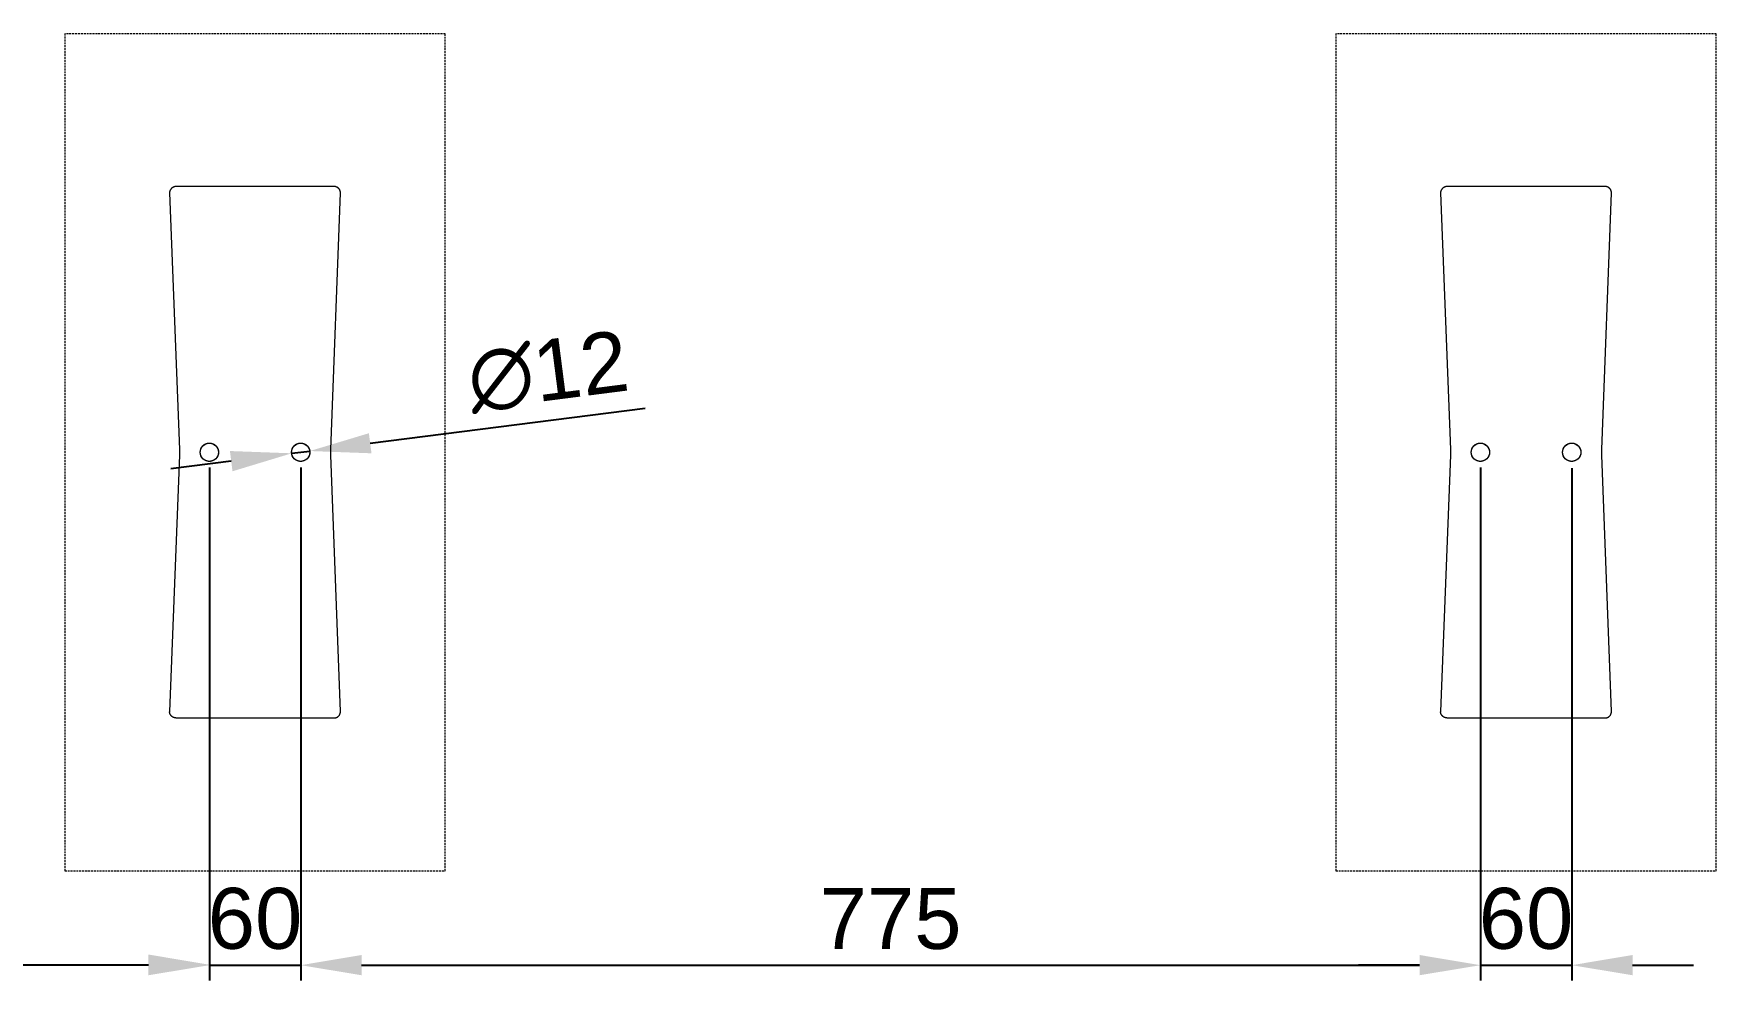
# Model space of a CAD drawing. Header units: millimetres. Extents: x -273 to 4197, y -77 to 2867.
# Drawn here: x 699 to 1804, y -77 to 545 of the extents above; entities that cross this region are included whole.
import ezdxf

# ---------------------------------------------------------------- set-up
doc = ezdxf.new("R2010")
doc.units = ezdxf.units.MM
doc.linetypes.add('HIDDEN', pattern=[1.905, 1.27, -0.635])
for name, color, linetype, lineweight in [('ZANO_R', 7, 'Continuous', 0), ('ZANO_R_przerywana', 7, 'HIDDEN', 0), ('ZANO_W', 1, 'Continuous', 0)]:
    doc.layers.add(name, color=color, linetype=linetype, lineweight=lineweight)
doc.styles.add('Arial', font='arial.ttf')
doc.styles.get("Standard").update_dxf_attribs({"font": 'ARIALUNI.TTF'})
doc.dimstyles.new('pl i ang', dxfattribs={"dimtxt": 50, "dimasz": 50, "dimexe": 1.25, "dimexo": 0.625, "dimgap": 10, "dimtad": 1, "dimtoh": 1, "dimtxsty": 'Standard', "dimcen": 2.5, "dimclrd": 1, "dimclre": 1, "dimclrt": 1, "dimadec": 0, "dimazin": 0, "dimtfac": 1, "dimtmove": 0, "dimatfit": 3, "dimfxl": 1, "dimarcsym": 1})

# ---------------------------------------------------------------- blocks, each defined once
blk = doc.blocks.new('*D390')
at = {"layer": 'ZANO_W', "color": 1, "lineweight": -2}
for p, q in [((39.3, 260), (39.3, -76.7)), ((814.3, 260), (814.3, -76.7)), ((79.3, -66.7), (774.3, -66.7))]:
    blk.add_line(p, q, dxfattribs=at)
at = {"layer": 'ZANO_W', "color": 1}
for points in [[(79.3, -60), (79.3, -73.3), (39.3, -66.7)], [(774.3, -73.3), (774.3, -60), (814.3, -66.7)]]:
    blk.add_solid(points, dxfattribs=at)
at = {"layer": 'ZANO_W', "color": 1, "insert": (426.8, -36.3), "char_height": 40, "attachment_point": 5, "style": 'Arial'}
blk.add_mtext('775', dxfattribs=at)
blk = doc.blocks.new('*D391')
at = {"layer": 'ZANO_W', "color": 1, "lineweight": -2}
for p, q in [((814.3, 260), (814.3, -77)), ((874.3, 260), (874.3, -77)), ((774.3, -67), (734.3, -67)), ((814.3, -67), (874.3, -67)), ((914.3, -67), (954.3, -67))]:
    blk.add_line(p, q, dxfattribs=at)
at = {"layer": 'ZANO_W', "color": 1}
for points in [[(774.3, -73.6), (774.3, -60.3), (814.3, -67)], [(914.3, -60.3), (914.3, -73.6), (874.3, -67)]]:
    blk.add_solid(points, dxfattribs=at)
at = {"layer": 'ZANO_W', "color": 1, "insert": (844.3, -36.5), "char_height": 40, "attachment_point": 5, "style": 'Arial'}
blk.add_mtext('60', dxfattribs=at)
blk = doc.blocks.new('*D392')
at = {"layer": 'ZANO_W', "color": 1, "lineweight": -2}
for p, q in [((874.3, 260), (874.3, -77)), ((1649.3, 260), (1649.3, -77)), ((914.3, -67), (1609.3, -67))]:
    blk.add_line(p, q, dxfattribs=at)
at = {"layer": 'ZANO_W', "color": 1}
for points in [[(914.3, -60.3), (914.3, -73.6), (874.3, -67)], [(1609.3, -73.6), (1609.3, -60.3), (1649.3, -67)]]:
    blk.add_solid(points, dxfattribs=at)
at = {"layer": 'ZANO_W', "color": 1, "insert": (1261.8, -36.6), "char_height": 40, "attachment_point": 5, "style": 'Arial'}
blk.add_mtext('775', dxfattribs=at)
blk = doc.blocks.new('*D393')
at = {"layer": 'ZANO_W', "color": 1, "lineweight": -2}
for p, q in [((1649.3, 260), (1649.3, -77)), ((1709.3, 259.5), (1709.3, -77)), ((1609.3, -67), (1569.3, -67)), ((1649.3, -67), (1709.3, -67)), ((1749.3, -67), (1789.3, -67))]:
    blk.add_line(p, q, dxfattribs=at)
at = {"layer": 'ZANO_W', "color": 1}
for points in [[(1609.3, -73.6), (1609.3, -60.3), (1649.3, -67)], [(1749.3, -60.3), (1749.3, -73.6), (1709.3, -67)]]:
    blk.add_solid(points, dxfattribs=at)
at = {"layer": 'ZANO_W', "color": 1, "insert": (1679.3, -36.5), "char_height": 40, "attachment_point": 5, "style": 'Arial'}
blk.add_mtext('60', dxfattribs=at)
blk = doc.blocks.new('*D400')
at = {"layer": 'ZANO_W', "color": 1, "lineweight": -2}
for p, q in [((919.9, 275.9), (1100.6, 299)), ((868.4, 269.3), (880.3, 270.8)), ((828.7, 264.2), (789, 259.1))]:
    blk.add_line(p, q, dxfattribs=at)
at = {"layer": 'ZANO_W', "color": 1}
for points in [[(919.1, 282.5), (920.8, 269.3), (880.3, 270.8)], [(829.5, 257.5), (827.8, 270.8), (868.4, 269.3)]]:
    blk.add_solid(points, dxfattribs=at)
at = {"layer": 'ZANO_W', "color": 1, "insert": (1036.8, 322.7), "char_height": 40, "attachment_point": 5, "rotation": 7.3119, "style": 'Arial'}
blk.add_mtext('∅12', dxfattribs=at)

msp = doc.modelspace()

# ---------------------------------------------------------------- linework, layer by layer
at = {"layer": 'ZANO_R'}
for p, q in [((788.6, 442.2), (788.5, 442.1)), ((788.7, 442.4), (788.6, 442.2)), ((788.8, 442.6), (788.7, 442.5)), ((788.7, 442.5), (788.7, 442.4)), ((788.9, 442.7), (788.8, 442.6)), ((789, 442.9), (788.9, 442.8)), ((788.9, 442.8), (788.9, 442.7)), ((789.1, 443), (789, 442.9)), ((789.2, 443.1), (789.1, 443)), ((789.3, 443.2), (789.2, 443.1)), ((789.4, 443.3), (789.3, 443.2)), ((789.5, 443.4), (789.4, 443.3)), ((789.6, 443.5), (789.5, 443.4)), ((789.7, 443.6), (789.6, 443.5)), ((789.8, 443.7), (789.7, 443.6)), ((789.9, 443.8), (789.8, 443.7)), ((790, 443.9), (789.9, 443.8)), ((790.1, 443.9), (790, 443.9)), ((790.3, 444), (790.1, 443.9)), ((790.4, 444.1), (790.3, 444)), ((790.5, 444.1), (790.4, 444.1)), ((790.6, 444.2), (790.5, 444.1)), ((790.7, 444.2), (790.6, 444.2)), ((790.9, 444.3), (790.7, 444.2)), ((791, 444.3), (790.9, 444.3)), ((791.1, 444.4), (791, 444.3)), ((791.3, 444.4), (791.1, 444.4)), ((791.4, 444.4), (791.3, 444.4)), ((791.5, 444.5), (791.4, 444.4)), ((791.7, 444.5), (791.5, 444.5)), ((791.8, 444.5), (791.7, 444.5)), ((791.9, 444.5), (791.8, 444.5)), ((792.1, 444.5), (791.9, 444.5)), ((792.2, 444.5), (792.1, 444.5)), ((896.4, 444.5), (792.2, 444.5)), ((896.5, 444.5), (896.4, 444.5)), ((896.7, 444.5), (896.5, 444.5)), ((896.8, 444.5), (896.7, 444.5)), ((897, 444.5), (896.8, 444.5)), ((897.1, 444.5), (897, 444.5)), ((897.2, 444.4), (897.1, 444.5)), ((897.4, 444.4), (897.2, 444.4)), ((897.5, 444.4), (897.4, 444.4)), ((897.6, 444.3), (897.5, 444.4)), ((897.7, 444.3), (897.6, 444.3)), ((897.9, 444.2), (897.7, 444.3)), ((898, 444.2), (897.9, 444.2)), ((898.1, 444.1), (898, 444.2)), ((898.2, 444.1), (898.1, 444.1)), ((898.4, 444), (898.2, 444.1)), ((898.5, 443.9), (898.4, 444)), ((898.6, 443.9), (898.5, 443.9)), ((898.7, 443.8), (898.6, 443.9)), ((898.8, 443.7), (898.7, 443.8)), ((898.9, 443.6), (898.8, 443.7)), ((899, 443.5), (898.9, 443.6)), ((899.1, 443.4), (899, 443.5)), ((899.2, 443.3), (899.1, 443.4)), ((899.3, 443.2), (899.2, 443.3)), ((899.4, 443.1), (899.3, 443.2)), ((899.5, 443), (899.4, 443.1)), ((899.6, 442.9), (899.5, 443)), ((899.7, 442.8), (899.6, 442.9)), ((899.8, 442.7), (899.7, 442.8)), ((899.8, 442.6), (899.8, 442.7)), ((899.9, 442.5), (899.8, 442.6)), ((900, 442.3), (899.9, 442.5)), ((900, 442.2), (900, 442.3)), ((900.1, 442.1), (900, 442.2)), ((1623.6, 442.2), (1623.5, 442.1)), ((1623.7, 442.4), (1623.6, 442.2)), ((1623.8, 442.6), (1623.7, 442.5)), ((1623.7, 442.5), (1623.7, 442.4)), ((1623.9, 442.7), (1623.8, 442.6)), ((1624, 442.9), (1623.9, 442.8)), ((1623.9, 442.8), (1623.9, 442.7)), ((1624.1, 443), (1624, 442.9)), ((1624.2, 443.1), (1624.1, 443)), ((1624.3, 443.2), (1624.2, 443.1)), ((1624.4, 443.3), (1624.3, 443.2)), ((1624.5, 443.4), (1624.4, 443.3)), ((1624.6, 443.5), (1624.5, 443.4)), ((1624.7, 443.6), (1624.6, 443.5)), ((1624.8, 443.7), (1624.7, 443.6)), ((1624.9, 443.8), (1624.8, 443.7)), ((1625, 443.9), (1624.9, 443.8)), ((1625.1, 443.9), (1625, 443.9)), ((1625.3, 444), (1625.1, 443.9)), ((1625.4, 444.1), (1625.3, 444)), ((1625.5, 444.1), (1625.4, 444.1)), ((1625.6, 444.2), (1625.5, 444.1)), ((1625.7, 444.2), (1625.6, 444.2)), ((1625.9, 444.3), (1625.7, 444.2)), ((1626, 444.3), (1625.9, 444.3)), ((1626.1, 444.4), (1626, 444.3)), ((1626.3, 444.4), (1626.1, 444.4)), ((1626.4, 444.4), (1626.3, 444.4)), ((1626.5, 444.5), (1626.4, 444.4)), ((1626.7, 444.5), (1626.5, 444.5)), ((1626.8, 444.5), (1626.7, 444.5)), ((1626.9, 444.5), (1626.8, 444.5)), ((1627.1, 444.5), (1626.9, 444.5)), ((1627.2, 444.5), (1627.1, 444.5)), ((1731.4, 444.5), (1627.2, 444.5)), ((1731.5, 444.5), (1731.4, 444.5)), ((1731.7, 444.5), (1731.5, 444.5)), ((1731.8, 444.5), (1731.7, 444.5)), ((1732, 444.5), (1731.8, 444.5)), ((1732.1, 444.5), (1732, 444.5)), ((1732.2, 444.4), (1732.1, 444.5)), ((1732.4, 444.4), (1732.2, 444.4)), ((1732.5, 444.4), (1732.4, 444.4)), ((1732.6, 444.3), (1732.5, 444.4)), ((1732.7, 444.3), (1732.6, 444.3)), ((1732.9, 444.2), (1732.7, 444.3)), ((1733, 444.2), (1732.9, 444.2)), ((1733.1, 444.1), (1733, 444.2)), ((1733.2, 444.1), (1733.1, 444.1)), ((1733.4, 444), (1733.2, 444.1)), ((1733.5, 443.9), (1733.4, 444)), ((1733.6, 443.9), (1733.5, 443.9)), ((1733.7, 443.8), (1733.6, 443.9)), ((1733.8, 443.7), (1733.7, 443.8)), ((1733.9, 443.6), (1733.8, 443.7)), ((1734, 443.5), (1733.9, 443.6)), ((1734.1, 443.4), (1734, 443.5)), ((1734.2, 443.3), (1734.1, 443.4)), ((1734.3, 443.2), (1734.2, 443.3)), ((1734.4, 443.1), (1734.3, 443.2)), ((1734.5, 443), (1734.4, 443.1)), ((1734.6, 442.9), (1734.5, 443)), ((1734.7, 442.8), (1734.6, 442.9)), ((1734.8, 442.7), (1734.7, 442.8)), ((1734.8, 442.6), (1734.8, 442.7)), ((1734.9, 442.5), (1734.8, 442.6)), ((1735, 442.3), (1734.9, 442.5)), ((1735, 442.2), (1735, 442.3)), ((1735.1, 442.1), (1735, 442.2)), ((788.3, 441.2), (788.2, 441.1)), ((788.2, 441.1), (788.2, 440.9)), ((788.2, 440.9), (788.2, 440.8)), ((788.2, 440.8), (788.2, 440.6)), ((788.2, 440.6), (788.2, 440.5)), ((788.2, 440.4), (788.2, 440.5)), ((788.2, 440.4), (788.2, 440.4)), ((788.2, 440.4), (794.6, 271.9)), ((788.4, 441.6), (788.3, 441.5)), ((788.3, 441.5), (788.3, 441.3)), ((788.3, 441.3), (788.3, 441.2)), ((788.5, 442), (788.4, 441.9)), ((788.4, 441.9), (788.4, 441.7)), ((788.4, 441.7), (788.4, 441.6)), ((788.5, 442.1), (788.5, 442)), ((894.1, 271.9), (900.4, 440.4)), ((900.1, 442), (900.1, 442.1)), ((900.2, 441.8), (900.1, 442)), ((900.2, 441.7), (900.2, 441.8)), ((900.3, 441.6), (900.2, 441.7)), ((900.3, 441.4), (900.3, 441.6)), ((900.3, 441.3), (900.3, 441.4)), ((900.3, 441.2), (900.3, 441.3)), ((900.4, 441), (900.3, 441.2)), ((900.4, 440.9), (900.4, 441)), ((900.4, 440.8), (900.4, 440.9)), ((900.4, 440.6), (900.4, 440.8)), ((900.4, 440.5), (900.4, 440.6)), ((900.4, 440.4), (900.4, 440.5)), ((1623.3, 441.2), (1623.2, 441.1)), ((1623.2, 441.1), (1623.2, 440.9)), ((1623.2, 440.9), (1623.2, 440.8)), ((1623.2, 440.8), (1623.2, 440.6)), ((1623.2, 440.6), (1623.2, 440.5)), ((1623.2, 440.4), (1623.2, 440.5)), ((1623.2, 440.4), (1623.2, 440.4)), ((1623.2, 440.4), (1629.6, 271.9)), ((1623.4, 441.6), (1623.3, 441.5)), ((1623.3, 441.5), (1623.3, 441.3)), ((1623.3, 441.3), (1623.3, 441.2)), ((1623.5, 442), (1623.4, 441.9)), ((1623.4, 441.9), (1623.4, 441.7)), ((1623.4, 441.7), (1623.4, 441.6)), ((1623.5, 442.1), (1623.5, 442)), ((1729.1, 271.9), (1735.4, 440.4)), ((1735.1, 442), (1735.1, 442.1)), ((1735.2, 441.8), (1735.1, 442)), ((1735.2, 441.7), (1735.2, 441.8)), ((1735.3, 441.6), (1735.2, 441.7)), ((1735.3, 441.4), (1735.3, 441.6)), ((1735.3, 441.3), (1735.3, 441.4)), ((1735.3, 441.2), (1735.3, 441.3)), ((1735.4, 441), (1735.3, 441.2)), ((1735.4, 440.9), (1735.4, 441)), ((1735.4, 440.8), (1735.4, 440.9)), ((1735.4, 440.6), (1735.4, 440.8)), ((1735.4, 440.5), (1735.4, 440.6)), ((1735.4, 440.4), (1735.4, 440.5)), ((794.6, 268.1), (788.2, 99.7)), ((794.6, 271.9), (794.6, 271)), ((794.6, 271), (794.6, 270)), ((794.6, 270), (794.6, 269.1)), ((794.6, 269.1), (794.6, 268.1)), ((808.3, 270.6), (808.4, 270.8)), ((808.3, 270.4), (808.3, 270.6)), ((808.3, 270.2), (808.3, 270.4)), ((808.3, 270), (808.3, 270.2)), ((808.3, 269.8), (808.3, 270)), ((808.3, 269.6), (808.3, 269.8)), ((808.3, 269.4), (808.3, 269.6)), ((808.4, 269.2), (808.3, 269.4)), ((808.4, 271.2), (808.5, 271.4)), ((808.4, 271), (808.4, 271.2)), ((808.4, 270.8), (808.4, 271)), ((808.4, 269), (808.4, 269.2)), ((808.4, 268.8), (808.4, 269)), ((808.5, 268.6), (808.4, 268.8)), ((808.5, 271.6), (808.6, 271.8)), ((808.5, 271.4), (808.5, 271.6)), ((808.5, 268.4), (808.5, 268.6)), ((808.6, 268.2), (808.5, 268.4)), ((808.6, 271.8), (808.7, 272)), ((808.7, 268), (808.6, 268.2)), ((808.7, 272.2), (808.8, 272.4)), ((808.7, 272), (808.7, 272.2)), ((808.7, 267.8), (808.7, 268)), ((808.8, 267.6), (808.7, 267.8)), ((808.8, 272.4), (808.9, 272.6)), ((808.9, 267.4), (808.8, 267.6)), ((808.9, 272.6), (809, 272.8)), ((809, 267.2), (808.9, 267.4)), ((809, 272.8), (809.1, 273)), ((809.1, 267), (809, 267.2)), ((809.1, 273), (809.2, 273.2)), ((809.2, 266.9), (809.1, 267)), ((809.2, 273.2), (809.3, 273.3)), ((809.3, 266.7), (809.2, 266.9)), ((809.3, 273.3), (809.4, 273.5)), ((809.4, 266.5), (809.3, 266.7)), ((809.4, 273.5), (809.6, 273.7)), ((809.6, 266.4), (809.4, 266.5)), ((809.6, 273.7), (809.7, 273.8)), ((809.7, 266.2), (809.6, 266.4)), ((809.7, 273.8), (809.8, 274)), ((809.8, 266), (809.7, 266.2)), ((809.8, 274), (810, 274.1)), ((810, 265.9), (809.8, 266)), ((810, 274.1), (810.1, 274.3)), ((810.1, 265.7), (810, 265.9)), ((810.1, 274.3), (810.3, 274.4)), ((810.3, 265.6), (810.1, 265.7)), ((810.3, 274.4), (810.4, 274.6)), ((810.4, 265.5), (810.3, 265.6)), ((810.4, 274.6), (810.6, 274.7)), ((810.6, 265.3), (810.4, 265.5)), ((810.6, 274.7), (810.7, 274.8)), ((810.7, 265.2), (810.6, 265.3)), ((810.7, 274.8), (810.9, 275)), ((810.9, 275), (811.1, 275.1)), ((811.1, 275.1), (811.2, 275.2)), ((811.2, 275.2), (811.4, 275.3)), ((811.4, 275.3), (811.6, 275.4)), ((811.6, 275.4), (811.8, 275.5)), ((811.8, 275.5), (812, 275.5)), ((812, 275.5), (812.2, 275.6)), ((812.2, 275.6), (812.4, 275.7)), ((812.4, 275.7), (812.6, 275.8)), ((812.6, 275.8), (812.8, 275.8)), ((812.8, 275.8), (813, 275.9)), ((813, 275.9), (813.2, 275.9)), ((813.2, 275.9), (813.4, 275.9)), ((813.4, 275.9), (813.6, 276)), ((813.6, 276), (813.8, 276)), ((813.8, 276), (814, 276)), ((814, 276), (814.2, 276)), ((814.2, 276), (814.4, 276)), ((814.4, 276), (814.6, 276)), ((814.6, 276), (814.8, 276)), ((814.8, 276), (815, 276)), ((815, 276), (815.2, 275.9)), ((815.2, 275.9), (815.4, 275.9)), ((815.4, 275.9), (815.6, 275.9)), ((815.6, 275.9), (815.8, 275.8)), ((815.8, 275.8), (816, 275.8)), ((816, 275.8), (816.2, 275.7)), ((816.2, 275.7), (816.4, 275.6)), ((816.4, 275.6), (816.6, 275.5)), ((816.6, 275.5), (816.8, 275.5)), ((816.8, 275.5), (817, 275.4)), ((817, 275.4), (817.2, 275.3)), ((817.2, 275.3), (817.4, 275.2)), ((817.4, 275.2), (817.5, 275.1)), ((817.5, 275.1), (817.7, 275)), ((817.7, 275), (817.9, 274.8)), ((817.9, 274.8), (818.1, 274.7)), ((818.1, 265.3), (817.9, 265.2)), ((818.1, 274.7), (818.2, 274.6)), ((818.2, 265.5), (818.1, 265.3)), ((818.2, 274.6), (818.4, 274.4)), ((818.4, 265.6), (818.2, 265.5)), ((818.4, 274.4), (818.5, 274.3)), ((818.5, 265.7), (818.4, 265.6)), ((818.5, 274.3), (818.7, 274.1)), ((818.7, 265.9), (818.5, 265.7)), ((818.7, 274.1), (818.8, 274)), ((818.8, 266), (818.7, 265.9)), ((818.8, 274), (818.9, 273.8)), ((818.9, 266.2), (818.8, 266)), ((818.9, 273.8), (819.1, 273.7)), ((819.1, 266.4), (818.9, 266.2)), ((819.1, 273.7), (819.2, 273.5)), ((819.2, 266.5), (819.1, 266.4)), ((819.2, 273.5), (819.3, 273.3)), ((819.3, 266.7), (819.2, 266.5)), ((819.3, 273.3), (819.4, 273.2)), ((819.4, 266.9), (819.3, 266.7)), ((819.4, 273.2), (819.5, 273)), ((819.5, 267), (819.4, 266.9)), ((819.5, 273), (819.6, 272.8)), ((819.6, 267.2), (819.5, 267)), ((819.6, 272.8), (819.7, 272.6)), ((819.7, 267.4), (819.6, 267.2)), ((819.7, 272.6), (819.8, 272.4)), ((819.8, 267.6), (819.7, 267.4)), ((819.8, 272.4), (819.9, 272.2)), ((819.9, 267.8), (819.8, 267.6)), ((819.9, 272.2), (820, 272)), ((820, 268), (819.9, 267.8)), ((820, 272), (820, 271.8)), ((820, 271.8), (820.1, 271.6)), ((820.1, 268.4), (820, 268.2)), ((820, 268.2), (820, 268)), ((820.1, 271.6), (820.1, 271.4)), ((820.1, 271.4), (820.2, 271.2)), ((820.2, 268.8), (820.1, 268.6)), ((820.1, 268.6), (820.1, 268.4)), ((820.2, 271.2), (820.2, 271)), ((820.2, 271), (820.3, 270.8)), ((820.3, 269.2), (820.2, 269)), ((820.2, 269), (820.2, 268.8)), ((820.3, 270.8), (820.3, 270.6)), ((820.3, 270.6), (820.3, 270.4)), ((820.3, 270.4), (820.3, 270.2)), ((820.3, 270.2), (820.3, 270)), ((820.3, 270), (820.3, 269.8)), ((820.3, 269.8), (820.3, 269.6)), ((820.3, 269.6), (820.3, 269.4)), ((820.3, 269.4), (820.3, 269.2)), ((868.3, 270.6), (868.4, 270.8)), ((868.3, 270.4), (868.3, 270.6)), ((868.3, 270.2), (868.3, 270.4)), ((868.3, 270), (868.3, 270.2)), ((868.3, 269.8), (868.3, 270)), ((868.3, 269.6), (868.3, 269.8)), ((868.3, 269.4), (868.3, 269.6)), ((868.4, 269.2), (868.3, 269.4)), ((868.4, 271.2), (868.5, 271.4)), ((868.4, 271), (868.4, 271.2)), ((868.4, 270.8), (868.4, 271)), ((868.4, 269), (868.4, 269.2)), ((868.4, 268.8), (868.4, 269)), ((868.5, 268.6), (868.4, 268.8)), ((868.5, 271.6), (868.6, 271.8)), ((868.5, 271.4), (868.5, 271.6)), ((868.5, 268.4), (868.5, 268.6)), ((868.6, 268.2), (868.5, 268.4)), ((868.6, 271.8), (868.7, 272)), ((868.7, 268), (868.6, 268.2)), ((868.7, 272.2), (868.8, 272.4)), ((868.7, 272), (868.7, 272.2)), ((868.7, 267.8), (868.7, 268)), ((868.8, 267.6), (868.7, 267.8)), ((868.8, 272.4), (868.9, 272.6)), ((868.9, 267.4), (868.8, 267.6)), ((868.9, 272.6), (869, 272.8)), ((869, 267.2), (868.9, 267.4)), ((869, 272.8), (869.1, 273)), ((869.1, 267), (869, 267.2)), ((869.1, 273), (869.2, 273.2)), ((869.2, 266.9), (869.1, 267)), ((869.2, 273.2), (869.3, 273.3)), ((869.3, 266.7), (869.2, 266.9)), ((869.3, 273.3), (869.4, 273.5)), ((869.4, 266.5), (869.3, 266.7)), ((869.4, 273.5), (869.6, 273.7)), ((869.6, 266.4), (869.4, 266.5)), ((869.6, 273.7), (869.7, 273.8)), ((869.7, 266.2), (869.6, 266.4)), ((869.7, 273.8), (869.8, 274)), ((869.8, 266), (869.7, 266.2)), ((869.8, 274), (870, 274.1)), ((870, 265.9), (869.8, 266)), ((870, 274.1), (870.1, 274.3)), ((870.1, 265.7), (870, 265.9)), ((870.1, 274.3), (870.3, 274.4)), ((870.3, 265.6), (870.1, 265.7)), ((870.3, 274.4), (870.4, 274.6)), ((870.4, 265.5), (870.3, 265.6)), ((870.4, 274.6), (870.6, 274.7)), ((870.6, 265.3), (870.4, 265.5)), ((870.6, 274.7), (870.7, 274.8)), ((870.7, 265.2), (870.6, 265.3)), ((870.7, 274.8), (870.9, 275)), ((870.9, 275), (871.1, 275.1)), ((871.1, 275.1), (871.2, 275.2)), ((871.2, 275.2), (871.4, 275.3)), ((871.4, 275.3), (871.6, 275.4)), ((871.6, 275.4), (871.8, 275.5)), ((871.8, 275.5), (872, 275.5)), ((872, 275.5), (872.2, 275.6)), ((872.2, 275.6), (872.4, 275.7)), ((872.4, 275.7), (872.6, 275.8)), ((872.6, 275.8), (872.8, 275.8)), ((872.8, 275.8), (873, 275.9)), ((873, 275.9), (873.2, 275.9)), ((873.2, 275.9), (873.4, 275.9)), ((873.4, 275.9), (873.6, 276)), ((873.6, 276), (873.8, 276)), ((873.8, 276), (874, 276)), ((874, 276), (874.2, 276)), ((874.2, 276), (874.4, 276)), ((874.4, 276), (874.6, 276)), ((874.6, 276), (874.8, 276)), ((874.8, 276), (875, 276)), ((875, 276), (875.2, 275.9)), ((875.2, 275.9), (875.4, 275.9)), ((875.4, 275.9), (875.6, 275.9)), ((875.6, 275.9), (875.8, 275.8)), ((875.8, 275.8), (876, 275.8)), ((876, 275.8), (876.2, 275.7)), ((876.2, 275.7), (876.4, 275.6)), ((876.4, 275.6), (876.6, 275.5)), ((876.6, 275.5), (876.8, 275.5)), ((876.8, 275.5), (877, 275.4)), ((877, 275.4), (877.2, 275.3)), ((877.2, 275.3), (877.4, 275.2)), ((877.4, 275.2), (877.5, 275.1)), ((877.5, 275.1), (877.7, 275)), ((877.7, 275), (877.9, 274.8)), ((877.9, 274.8), (878.1, 274.7)), ((878.1, 265.3), (877.9, 265.2)), ((878.1, 274.7), (878.2, 274.6)), ((878.2, 265.5), (878.1, 265.3)), ((878.2, 274.6), (878.4, 274.4)), ((878.4, 265.6), (878.2, 265.5)), ((878.4, 274.4), (878.5, 274.3)), ((878.5, 265.7), (878.4, 265.6)), ((878.5, 274.3), (878.7, 274.1)), ((878.7, 265.9), (878.5, 265.7)), ((878.7, 274.1), (878.8, 274)), ((878.8, 266), (878.7, 265.9)), ((878.8, 274), (878.9, 273.8)), ((878.9, 266.2), (878.8, 266)), ((878.9, 273.8), (879.1, 273.7)), ((879.1, 266.4), (878.9, 266.2)), ((879.1, 273.7), (879.2, 273.5)), ((879.2, 266.5), (879.1, 266.4)), ((879.2, 273.5), (879.3, 273.3)), ((879.3, 266.7), (879.2, 266.5)), ((879.3, 273.3), (879.4, 273.2)), ((879.4, 266.9), (879.3, 266.7)), ((879.4, 273.2), (879.5, 273)), ((879.5, 267), (879.4, 266.9)), ((879.5, 273), (879.6, 272.8)), ((879.6, 267.2), (879.5, 267)), ((879.6, 272.8), (879.7, 272.6)), ((879.7, 267.4), (879.6, 267.2)), ((879.7, 272.6), (879.8, 272.4)), ((879.8, 267.6), (879.7, 267.4)), ((879.8, 272.4), (879.9, 272.2)), ((879.9, 267.8), (879.8, 267.6)), ((879.9, 272.2), (880, 272)), ((880, 268), (879.9, 267.8)), ((880, 272), (880, 271.8)), ((880, 271.8), (880.1, 271.6)), ((880.1, 268.4), (880, 268.2)), ((880, 268.2), (880, 268)), ((880.1, 271.6), (880.1, 271.4)), ((880.1, 271.4), (880.2, 271.2)), ((880.2, 268.8), (880.1, 268.6)), ((880.1, 268.6), (880.1, 268.4)), ((880.2, 271.2), (880.2, 271)), ((880.2, 271), (880.3, 270.8)), ((880.3, 269.2), (880.2, 269)), ((880.2, 269), (880.2, 268.8)), ((880.3, 270.8), (880.3, 270.6)), ((880.3, 270.6), (880.3, 270.4)), ((880.3, 270.4), (880.3, 270.2)), ((880.3, 270.2), (880.3, 270)), ((880.3, 270), (880.3, 269.8)), ((880.3, 269.8), (880.3, 269.6)), ((880.3, 269.6), (880.3, 269.4)), ((880.3, 269.4), (880.3, 269.2)), ((894, 270.6), (894.1, 271.9)), ((894, 269.4), (894, 270.6)), ((894.1, 268.1), (894, 269.4)), ((900.4, 99.7), (894.1, 268.1)), ((1629.6, 268.1), (1623.2, 99.7)), ((1629.6, 271.9), (1629.6, 271)), ((1629.6, 271), (1629.6, 270)), ((1629.6, 270), (1629.6, 269.1)), ((1629.6, 269.1), (1629.6, 268.1)), ((1643.3, 270.6), (1643.4, 270.8)), ((1643.3, 270.4), (1643.3, 270.6)), ((1643.3, 270.2), (1643.3, 270.4)), ((1643.3, 270), (1643.3, 270.2)), ((1643.3, 269.8), (1643.3, 270)), ((1643.3, 269.6), (1643.3, 269.8)), ((1643.3, 269.4), (1643.3, 269.6)), ((1643.4, 269.2), (1643.3, 269.4)), ((1643.4, 271.2), (1643.5, 271.4)), ((1643.4, 271), (1643.4, 271.2)), ((1643.4, 270.8), (1643.4, 271)), ((1643.4, 269), (1643.4, 269.2)), ((1643.4, 268.8), (1643.4, 269)), ((1643.5, 268.6), (1643.4, 268.8)), ((1643.5, 271.6), (1643.6, 271.8)), ((1643.5, 271.4), (1643.5, 271.6)), ((1643.5, 268.4), (1643.5, 268.6)), ((1643.6, 268.2), (1643.5, 268.4)), ((1643.6, 271.8), (1643.7, 272)), ((1643.7, 268), (1643.6, 268.2)), ((1643.7, 272.2), (1643.8, 272.4)), ((1643.7, 272), (1643.7, 272.2)), ((1643.7, 267.8), (1643.7, 268)), ((1643.8, 267.6), (1643.7, 267.8)), ((1643.8, 272.4), (1643.9, 272.6)), ((1643.9, 267.4), (1643.8, 267.6)), ((1643.9, 272.6), (1644, 272.8)), ((1644, 267.2), (1643.9, 267.4)), ((1644, 272.8), (1644.1, 273)), ((1644.1, 267), (1644, 267.2)), ((1644.1, 273), (1644.2, 273.2)), ((1644.2, 266.9), (1644.1, 267)), ((1644.2, 273.2), (1644.3, 273.3)), ((1644.3, 266.7), (1644.2, 266.9)), ((1644.3, 273.3), (1644.4, 273.5)), ((1644.4, 266.5), (1644.3, 266.7)), ((1644.4, 273.5), (1644.6, 273.7)), ((1644.6, 266.4), (1644.4, 266.5)), ((1644.6, 273.7), (1644.7, 273.8)), ((1644.7, 266.2), (1644.6, 266.4)), ((1644.7, 273.8), (1644.8, 274)), ((1644.8, 266), (1644.7, 266.2)), ((1644.8, 274), (1645, 274.1)), ((1645, 265.9), (1644.8, 266)), ((1645, 274.1), (1645.1, 274.3)), ((1645.1, 265.7), (1645, 265.9)), ((1645.1, 274.3), (1645.3, 274.4)), ((1645.3, 265.6), (1645.1, 265.7)), ((1645.3, 274.4), (1645.4, 274.6)), ((1645.4, 265.5), (1645.3, 265.6)), ((1645.4, 274.6), (1645.6, 274.7)), ((1645.6, 265.3), (1645.4, 265.5)), ((1645.6, 274.7), (1645.7, 274.8)), ((1645.7, 265.2), (1645.6, 265.3)), ((1645.7, 274.8), (1645.9, 275)), ((1645.9, 275), (1646.1, 275.1)), ((1646.1, 275.1), (1646.2, 275.2)), ((1646.2, 275.2), (1646.4, 275.3)), ((1646.4, 275.3), (1646.6, 275.4)), ((1646.6, 275.4), (1646.8, 275.5)), ((1646.8, 275.5), (1647, 275.5)), ((1647, 275.5), (1647.2, 275.6)), ((1647.2, 275.6), (1647.4, 275.7)), ((1647.4, 275.7), (1647.6, 275.8)), ((1647.6, 275.8), (1647.8, 275.8)), ((1647.8, 275.8), (1648, 275.9)), ((1648, 275.9), (1648.2, 275.9)), ((1648.2, 275.9), (1648.4, 275.9)), ((1648.4, 275.9), (1648.6, 276)), ((1648.6, 276), (1648.8, 276)), ((1648.8, 276), (1649, 276)), ((1649, 276), (1649.2, 276)), ((1649.2, 276), (1649.4, 276)), ((1649.4, 276), (1649.6, 276)), ((1649.6, 276), (1649.8, 276)), ((1649.8, 276), (1650, 276)), ((1650, 276), (1650.2, 275.9)), ((1650.2, 275.9), (1650.4, 275.9)), ((1650.4, 275.9), (1650.6, 275.9)), ((1650.6, 275.9), (1650.8, 275.8)), ((1650.8, 275.8), (1651, 275.8)), ((1651, 275.8), (1651.2, 275.7)), ((1651.2, 275.7), (1651.4, 275.6)), ((1651.4, 275.6), (1651.6, 275.5)), ((1651.6, 275.5), (1651.8, 275.5)), ((1651.8, 275.5), (1652, 275.4)), ((1652, 275.4), (1652.2, 275.3)), ((1652.2, 275.3), (1652.4, 275.2)), ((1652.4, 275.2), (1652.5, 275.1)), ((1652.5, 275.1), (1652.7, 275)), ((1652.7, 275), (1652.9, 274.8)), ((1652.9, 274.8), (1653.1, 274.7)), ((1653.1, 265.3), (1652.9, 265.2)), ((1653.1, 274.7), (1653.2, 274.6)), ((1653.2, 265.5), (1653.1, 265.3)), ((1653.2, 274.6), (1653.4, 274.4)), ((1653.4, 265.6), (1653.2, 265.5)), ((1653.4, 274.4), (1653.5, 274.3)), ((1653.5, 265.7), (1653.4, 265.6)), ((1653.5, 274.3), (1653.7, 274.1)), ((1653.7, 265.9), (1653.5, 265.7)), ((1653.7, 274.1), (1653.8, 274)), ((1653.8, 266), (1653.7, 265.9)), ((1653.8, 274), (1653.9, 273.8)), ((1653.9, 266.2), (1653.8, 266)), ((1653.9, 273.8), (1654.1, 273.7)), ((1654.1, 266.4), (1653.9, 266.2)), ((1654.1, 273.7), (1654.2, 273.5)), ((1654.2, 266.5), (1654.1, 266.4)), ((1654.2, 273.5), (1654.3, 273.3)), ((1654.3, 266.7), (1654.2, 266.5)), ((1654.3, 273.3), (1654.4, 273.2)), ((1654.4, 266.9), (1654.3, 266.7)), ((1654.4, 273.2), (1654.5, 273)), ((1654.5, 267), (1654.4, 266.9)), ((1654.5, 273), (1654.6, 272.8)), ((1654.6, 267.2), (1654.5, 267)), ((1654.6, 272.8), (1654.7, 272.6)), ((1654.7, 267.4), (1654.6, 267.2)), ((1654.7, 272.6), (1654.8, 272.4)), ((1654.8, 267.6), (1654.7, 267.4)), ((1654.8, 272.4), (1654.9, 272.2)), ((1654.9, 267.8), (1654.8, 267.6)), ((1654.9, 272.2), (1655, 272)), ((1655, 268), (1654.9, 267.8)), ((1655, 272), (1655, 271.8)), ((1655, 271.8), (1655.1, 271.6)), ((1655.1, 268.4), (1655, 268.2)), ((1655, 268.2), (1655, 268)), ((1655.1, 271.6), (1655.1, 271.4)), ((1655.1, 271.4), (1655.2, 271.2)), ((1655.2, 268.8), (1655.1, 268.6)), ((1655.1, 268.6), (1655.1, 268.4)), ((1655.2, 271.2), (1655.2, 271)), ((1655.2, 271), (1655.3, 270.8)), ((1655.3, 269.2), (1655.2, 269)), ((1655.2, 269), (1655.2, 268.8)), ((1655.3, 270.8), (1655.3, 270.6)), ((1655.3, 270.6), (1655.3, 270.4)), ((1655.3, 270.4), (1655.3, 270.2)), ((1655.3, 270.2), (1655.3, 270)), ((1655.3, 270), (1655.3, 269.8)), ((1655.3, 269.8), (1655.3, 269.6)), ((1655.3, 269.6), (1655.3, 269.4)), ((1655.3, 269.4), (1655.3, 269.2)), ((1703.3, 270.6), (1703.4, 270.8)), ((1703.3, 270.4), (1703.3, 270.6)), ((1703.3, 270.2), (1703.3, 270.4)), ((1703.3, 270), (1703.3, 270.2)), ((1703.3, 269.8), (1703.3, 270)), ((1703.3, 269.6), (1703.3, 269.8)), ((1703.3, 269.4), (1703.3, 269.6)), ((1703.4, 269.2), (1703.3, 269.4)), ((1703.4, 271.2), (1703.5, 271.4)), ((1703.4, 271), (1703.4, 271.2)), ((1703.4, 270.8), (1703.4, 271)), ((1703.4, 269), (1703.4, 269.2)), ((1703.4, 268.8), (1703.4, 269)), ((1703.5, 268.6), (1703.4, 268.8)), ((1703.5, 271.6), (1703.6, 271.8)), ((1703.5, 271.4), (1703.5, 271.6)), ((1703.5, 268.4), (1703.5, 268.6)), ((1703.6, 268.2), (1703.5, 268.4)), ((1703.6, 271.8), (1703.7, 272)), ((1703.7, 268), (1703.6, 268.2)), ((1703.7, 272.2), (1703.8, 272.4)), ((1703.7, 272), (1703.7, 272.2)), ((1703.7, 267.8), (1703.7, 268)), ((1703.8, 267.6), (1703.7, 267.8)), ((1703.8, 272.4), (1703.9, 272.6)), ((1703.9, 267.4), (1703.8, 267.6)), ((1703.9, 272.6), (1704, 272.8)), ((1704, 267.2), (1703.9, 267.4)), ((1704, 272.8), (1704.1, 273)), ((1704.1, 267), (1704, 267.2)), ((1704.1, 273), (1704.2, 273.2)), ((1704.2, 266.9), (1704.1, 267)), ((1704.2, 273.2), (1704.3, 273.3)), ((1704.3, 266.7), (1704.2, 266.9)), ((1704.3, 273.3), (1704.4, 273.5)), ((1704.4, 266.5), (1704.3, 266.7)), ((1704.4, 273.5), (1704.6, 273.7)), ((1704.6, 266.4), (1704.4, 266.5)), ((1704.6, 273.7), (1704.7, 273.8)), ((1704.7, 266.2), (1704.6, 266.4)), ((1704.7, 273.8), (1704.8, 274)), ((1704.8, 266), (1704.7, 266.2)), ((1704.8, 274), (1705, 274.1)), ((1705, 265.9), (1704.8, 266)), ((1705, 274.1), (1705.1, 274.3)), ((1705.1, 265.7), (1705, 265.9)), ((1705.1, 274.3), (1705.3, 274.4)), ((1705.3, 265.6), (1705.1, 265.7)), ((1705.3, 274.4), (1705.4, 274.6)), ((1705.4, 265.5), (1705.3, 265.6)), ((1705.4, 274.6), (1705.6, 274.7)), ((1705.6, 265.3), (1705.4, 265.5)), ((1705.6, 274.7), (1705.7, 274.8)), ((1705.7, 265.2), (1705.6, 265.3)), ((1705.7, 274.8), (1705.9, 275)), ((1705.9, 275), (1706.1, 275.1)), ((1706.1, 275.1), (1706.2, 275.2)), ((1706.2, 275.2), (1706.4, 275.3)), ((1706.4, 275.3), (1706.6, 275.4)), ((1706.6, 275.4), (1706.8, 275.5)), ((1706.8, 275.5), (1707, 275.5)), ((1707, 275.5), (1707.2, 275.6)), ((1707.2, 275.6), (1707.4, 275.7)), ((1707.4, 275.7), (1707.6, 275.8)), ((1707.6, 275.8), (1707.8, 275.8)), ((1707.8, 275.8), (1708, 275.9)), ((1708, 275.9), (1708.2, 275.9)), ((1708.2, 275.9), (1708.4, 275.9)), ((1708.4, 275.9), (1708.6, 276)), ((1708.6, 276), (1708.8, 276)), ((1708.8, 276), (1709, 276)), ((1709, 276), (1709.2, 276)), ((1709.2, 276), (1709.4, 276)), ((1709.4, 276), (1709.6, 276)), ((1709.6, 276), (1709.8, 276)), ((1709.8, 276), (1710, 276)), ((1710, 276), (1710.2, 275.9)), ((1710.2, 275.9), (1710.4, 275.9)), ((1710.4, 275.9), (1710.6, 275.9)), ((1710.6, 275.9), (1710.8, 275.8)), ((1710.8, 275.8), (1711, 275.8)), ((1711, 275.8), (1711.2, 275.7)), ((1711.2, 275.7), (1711.4, 275.6)), ((1711.4, 275.6), (1711.6, 275.5)), ((1711.6, 275.5), (1711.8, 275.5)), ((1711.8, 275.5), (1712, 275.4)), ((1712, 275.4), (1712.2, 275.3)), ((1712.2, 275.3), (1712.4, 275.2)), ((1712.4, 275.2), (1712.5, 275.1)), ((1712.5, 275.1), (1712.7, 275)), ((1712.7, 275), (1712.9, 274.8)), ((1712.9, 274.8), (1713.1, 274.7)), ((1713.1, 265.3), (1712.9, 265.2)), ((1713.1, 274.7), (1713.2, 274.6)), ((1713.2, 265.5), (1713.1, 265.3)), ((1713.2, 274.6), (1713.4, 274.4)), ((1713.4, 265.6), (1713.2, 265.5)), ((1713.4, 274.4), (1713.5, 274.3)), ((1713.5, 265.7), (1713.4, 265.6)), ((1713.5, 274.3), (1713.7, 274.1)), ((1713.7, 265.9), (1713.5, 265.7)), ((1713.7, 274.1), (1713.8, 274)), ((1713.8, 266), (1713.7, 265.9)), ((1713.8, 274), (1713.9, 273.8)), ((1713.9, 266.2), (1713.8, 266)), ((1713.9, 273.8), (1714.1, 273.7)), ((1714.1, 266.4), (1713.9, 266.2)), ((1714.1, 273.7), (1714.2, 273.5)), ((1714.2, 266.5), (1714.1, 266.4)), ((1714.2, 273.5), (1714.3, 273.3)), ((1714.3, 266.7), (1714.2, 266.5)), ((1714.3, 273.3), (1714.4, 273.2)), ((1714.4, 266.9), (1714.3, 266.7)), ((1714.4, 273.2), (1714.5, 273)), ((1714.5, 267), (1714.4, 266.9)), ((1714.5, 273), (1714.6, 272.8)), ((1714.6, 267.2), (1714.5, 267)), ((1714.6, 272.8), (1714.7, 272.6)), ((1714.7, 267.4), (1714.6, 267.2)), ((1714.7, 272.6), (1714.8, 272.4)), ((1714.8, 267.6), (1714.7, 267.4)), ((1714.8, 272.4), (1714.9, 272.2)), ((1714.9, 267.8), (1714.8, 267.6)), ((1714.9, 272.2), (1715, 272)), ((1715, 268), (1714.9, 267.8)), ((1715, 272), (1715, 271.8)), ((1715, 271.8), (1715.1, 271.6)), ((1715.1, 268.4), (1715, 268.2)), ((1715, 268.2), (1715, 268)), ((1715.1, 271.6), (1715.1, 271.4)), ((1715.1, 271.4), (1715.2, 271.2)), ((1715.2, 268.8), (1715.1, 268.6)), ((1715.1, 268.6), (1715.1, 268.4)), ((1715.2, 271.2), (1715.2, 271)), ((1715.2, 271), (1715.3, 270.8)), ((1715.3, 269.2), (1715.2, 269)), ((1715.2, 269), (1715.2, 268.8)), ((1715.3, 270.8), (1715.3, 270.6)), ((1715.3, 270.6), (1715.3, 270.4)), ((1715.3, 270.4), (1715.3, 270.2)), ((1715.3, 270.2), (1715.3, 270)), ((1715.3, 270), (1715.3, 269.8)), ((1715.3, 269.8), (1715.3, 269.6)), ((1715.3, 269.6), (1715.3, 269.4)), ((1715.3, 269.4), (1715.3, 269.2)), ((1729, 270.6), (1729.1, 271.9)), ((1729, 269.4), (1729, 270.6)), ((1729.1, 268.1), (1729, 269.4)), ((1735.4, 99.7), (1729.1, 268.1)), ((810.9, 265.1), (810.7, 265.2)), ((811.1, 265), (810.9, 265.1)), ((811.2, 264.9), (811.1, 265)), ((811.4, 264.7), (811.2, 264.9)), ((811.6, 264.7), (811.4, 264.7)), ((811.8, 264.6), (811.6, 264.7)), ((812, 264.5), (811.8, 264.6)), ((812.2, 264.4), (812, 264.5)), ((812.4, 264.3), (812.2, 264.4)), ((812.6, 264.3), (812.4, 264.3)), ((812.8, 264.2), (812.6, 264.3)), ((813, 264.2), (812.8, 264.2)), ((813.2, 264.1), (813, 264.2)), ((813.4, 264.1), (813.2, 264.1)), ((813.6, 264.1), (813.4, 264.1)), ((813.8, 264), (813.6, 264.1)), ((814, 264), (813.8, 264)), ((814.2, 264), (814, 264)), ((814.4, 264), (814.2, 264)), ((814.6, 264), (814.4, 264)), ((814.8, 264), (814.6, 264)), ((815, 264.1), (814.8, 264)), ((815.2, 264.1), (815, 264.1)), ((815.4, 264.1), (815.2, 264.1)), ((815.6, 264.2), (815.4, 264.1)), ((815.8, 264.2), (815.6, 264.2)), ((816, 264.3), (815.8, 264.2)), ((816.2, 264.3), (816, 264.3)), ((816.4, 264.4), (816.2, 264.3)), ((816.6, 264.5), (816.4, 264.4)), ((816.8, 264.6), (816.6, 264.5)), ((817, 264.7), (816.8, 264.6)), ((817.2, 264.7), (817, 264.7)), ((817.4, 264.9), (817.2, 264.7)), ((817.5, 265), (817.4, 264.9)), ((817.7, 265.1), (817.5, 265)), ((817.9, 265.2), (817.7, 265.1)), ((870.9, 265.1), (870.7, 265.2)), ((871.1, 265), (870.9, 265.1)), ((871.2, 264.9), (871.1, 265)), ((871.4, 264.7), (871.2, 264.9)), ((871.6, 264.7), (871.4, 264.7)), ((871.8, 264.6), (871.6, 264.7)), ((872, 264.5), (871.8, 264.6)), ((872.2, 264.4), (872, 264.5)), ((872.4, 264.3), (872.2, 264.4)), ((872.6, 264.3), (872.4, 264.3)), ((872.8, 264.2), (872.6, 264.3)), ((873, 264.2), (872.8, 264.2)), ((873.2, 264.1), (873, 264.2)), ((873.4, 264.1), (873.2, 264.1)), ((873.6, 264.1), (873.4, 264.1)), ((873.8, 264), (873.6, 264.1)), ((874, 264), (873.8, 264)), ((874.2, 264), (874, 264)), ((874.4, 264), (874.2, 264)), ((874.6, 264), (874.4, 264)), ((874.8, 264), (874.6, 264)), ((875, 264.1), (874.8, 264)), ((875.2, 264.1), (875, 264.1)), ((875.4, 264.1), (875.2, 264.1)), ((875.6, 264.2), (875.4, 264.1)), ((875.8, 264.2), (875.6, 264.2)), ((876, 264.3), (875.8, 264.2)), ((876.2, 264.3), (876, 264.3)), ((876.4, 264.4), (876.2, 264.3)), ((876.6, 264.5), (876.4, 264.4)), ((876.8, 264.6), (876.6, 264.5)), ((877, 264.7), (876.8, 264.6)), ((877.2, 264.7), (877, 264.7)), ((877.4, 264.9), (877.2, 264.7)), ((877.5, 265), (877.4, 264.9)), ((877.7, 265.1), (877.5, 265)), ((877.9, 265.2), (877.7, 265.1)), ((1645.9, 265.1), (1645.7, 265.2)), ((1646.1, 265), (1645.9, 265.1)), ((1646.2, 264.9), (1646.1, 265)), ((1646.4, 264.7), (1646.2, 264.9)), ((1646.6, 264.7), (1646.4, 264.7)), ((1646.8, 264.6), (1646.6, 264.7)), ((1647, 264.5), (1646.8, 264.6)), ((1647.2, 264.4), (1647, 264.5)), ((1647.4, 264.3), (1647.2, 264.4)), ((1647.6, 264.3), (1647.4, 264.3)), ((1647.8, 264.2), (1647.6, 264.3)), ((1648, 264.2), (1647.8, 264.2)), ((1648.2, 264.1), (1648, 264.2)), ((1648.4, 264.1), (1648.2, 264.1)), ((1648.6, 264.1), (1648.4, 264.1)), ((1648.8, 264), (1648.6, 264.1)), ((1649, 264), (1648.8, 264)), ((1649.2, 264), (1649, 264)), ((1649.4, 264), (1649.2, 264)), ((1649.6, 264), (1649.4, 264)), ((1649.8, 264), (1649.6, 264)), ((1650, 264.1), (1649.8, 264)), ((1650.2, 264.1), (1650, 264.1)), ((1650.4, 264.1), (1650.2, 264.1)), ((1650.6, 264.2), (1650.4, 264.1)), ((1650.8, 264.2), (1650.6, 264.2)), ((1651, 264.3), (1650.8, 264.2)), ((1651.2, 264.3), (1651, 264.3)), ((1651.4, 264.4), (1651.2, 264.3)), ((1651.6, 264.5), (1651.4, 264.4)), ((1651.8, 264.6), (1651.6, 264.5)), ((1652, 264.7), (1651.8, 264.6)), ((1652.2, 264.7), (1652, 264.7)), ((1652.4, 264.9), (1652.2, 264.7)), ((1652.5, 265), (1652.4, 264.9)), ((1652.7, 265.1), (1652.5, 265)), ((1652.9, 265.2), (1652.7, 265.1)), ((1705.9, 265.1), (1705.7, 265.2)), ((1706.1, 265), (1705.9, 265.1)), ((1706.2, 264.9), (1706.1, 265)), ((1706.4, 264.7), (1706.2, 264.9)), ((1706.6, 264.7), (1706.4, 264.7)), ((1706.8, 264.6), (1706.6, 264.7)), ((1707, 264.5), (1706.8, 264.6)), ((1707.2, 264.4), (1707, 264.5)), ((1707.4, 264.3), (1707.2, 264.4)), ((1707.6, 264.3), (1707.4, 264.3)), ((1707.8, 264.2), (1707.6, 264.3)), ((1708, 264.2), (1707.8, 264.2)), ((1708.2, 264.1), (1708, 264.2)), ((1708.4, 264.1), (1708.2, 264.1)), ((1708.6, 264.1), (1708.4, 264.1)), ((1708.8, 264), (1708.6, 264.1)), ((1709, 264), (1708.8, 264)), ((1709.2, 264), (1709, 264)), ((1709.4, 264), (1709.2, 264)), ((1709.6, 264), (1709.4, 264)), ((1709.8, 264), (1709.6, 264)), ((1710, 264.1), (1709.8, 264)), ((1710.2, 264.1), (1710, 264.1)), ((1710.4, 264.1), (1710.2, 264.1)), ((1710.6, 264.2), (1710.4, 264.1)), ((1710.8, 264.2), (1710.6, 264.2)), ((1711, 264.3), (1710.8, 264.2)), ((1711.2, 264.3), (1711, 264.3)), ((1711.4, 264.4), (1711.2, 264.3)), ((1711.6, 264.5), (1711.4, 264.4)), ((1711.8, 264.6), (1711.6, 264.5)), ((1712, 264.7), (1711.8, 264.6)), ((1712.2, 264.7), (1712, 264.7)), ((1712.4, 264.9), (1712.2, 264.7)), ((1712.5, 265), (1712.4, 264.9)), ((1712.7, 265.1), (1712.5, 265)), ((1712.9, 265.2), (1712.7, 265.1)), ((788.2, 99.7), (788.2, 99.6)), ((788.2, 99.6), (788.2, 99.5)), ((788.2, 99.4), (788.2, 99.5)), ((900.4, 99.5), (900.4, 99.7)), ((900.4, 99.4), (900.4, 99.5)), ((1623.2, 99.7), (1623.2, 99.6)), ((1623.2, 99.6), (1623.2, 99.5)), ((1623.2, 99.4), (1623.2, 99.5)), ((1735.4, 99.5), (1735.4, 99.7)), ((1735.4, 99.4), (1735.4, 99.5)), ((788.2, 99.2), (788.2, 99.4)), ((788.2, 99.1), (788.2, 99.2)), ((788.2, 99), (788.2, 99.1)), ((788.3, 98.8), (788.2, 99)), ((788.3, 98.7), (788.3, 98.8)), ((788.3, 98.6), (788.3, 98.7)), ((788.4, 98.4), (788.3, 98.6)), ((788.4, 98.3), (788.4, 98.4)), ((788.4, 98.2), (788.4, 98.3)), ((788.5, 98), (788.4, 98.2)), ((788.5, 97.9), (788.5, 98)), ((788.6, 97.8), (788.5, 97.9)), ((788.7, 97.7), (788.6, 97.8)), ((788.7, 97.6), (788.7, 97.7)), ((788.8, 97.4), (788.7, 97.6)), ((788.9, 97.3), (788.8, 97.4)), ((788.9, 97.2), (788.9, 97.3)), ((789, 97.1), (788.9, 97.2)), ((789.1, 97), (789, 97.1)), ((789.2, 96.9), (789.1, 97)), ((789.3, 96.8), (789.2, 96.9)), ((789.4, 96.7), (789.3, 96.8)), ((789.5, 96.6), (789.4, 96.7)), ((789.6, 96.5), (789.5, 96.6)), ((789.7, 96.4), (789.6, 96.5)), ((789.8, 96.3), (789.7, 96.4)), ((789.9, 96.2), (789.8, 96.3)), ((790, 96.2), (789.9, 96.2)), ((790.1, 96.1), (790, 96.2)), ((790.3, 96), (790.1, 96.1)), ((790.4, 96), (790.3, 96)), ((790.5, 95.9), (790.4, 96)), ((790.6, 95.8), (790.5, 95.9)), ((790.7, 95.8), (790.6, 95.8)), ((790.9, 95.7), (790.7, 95.8)), ((791, 95.7), (790.9, 95.7)), ((791.1, 95.7), (791, 95.7)), ((791.3, 95.6), (791.1, 95.7)), ((791.4, 95.6), (791.3, 95.6)), ((791.5, 95.6), (791.4, 95.6)), ((791.7, 95.6), (791.5, 95.6)), ((791.8, 95.5), (791.7, 95.6)), ((791.9, 95.5), (791.8, 95.5)), ((792.1, 95.5), (791.9, 95.5)), ((792.2, 95.5), (792.1, 95.5)), ((792.2, 95.5), (896.4, 95.5)), ((896.4, 95.5), (896.5, 95.5)), ((896.5, 95.5), (896.7, 95.5)), ((896.7, 95.5), (896.8, 95.5)), ((896.8, 95.5), (897, 95.6)), ((897, 95.6), (897.1, 95.6)), ((897.1, 95.6), (897.2, 95.6)), ((897.2, 95.6), (897.4, 95.6)), ((897.4, 95.6), (897.5, 95.7)), ((897.5, 95.7), (897.6, 95.7)), ((897.6, 95.7), (897.7, 95.7)), ((897.7, 95.7), (897.9, 95.8)), ((897.9, 95.8), (898, 95.8)), ((898, 95.8), (898.1, 95.9)), ((898.1, 95.9), (898.2, 96)), ((898.2, 96), (898.4, 96)), ((898.4, 96), (898.5, 96.1)), ((898.5, 96.1), (898.6, 96.2)), ((898.6, 96.2), (898.7, 96.2)), ((898.7, 96.2), (898.8, 96.3)), ((898.8, 96.3), (898.9, 96.4)), ((898.9, 96.4), (899, 96.5)), ((899, 96.5), (899.1, 96.6)), ((899.1, 96.6), (899.2, 96.7)), ((899.2, 96.7), (899.3, 96.8)), ((899.3, 96.8), (899.4, 96.9)), ((899.4, 96.9), (899.5, 97)), ((899.5, 97), (899.6, 97.1)), ((899.6, 97.1), (899.7, 97.2)), ((899.7, 97.2), (899.8, 97.3)), ((899.8, 97.4), (899.9, 97.6)), ((899.8, 97.3), (899.8, 97.4)), ((899.9, 97.6), (900, 97.7)), ((900, 97.8), (900.1, 97.9)), ((900, 97.7), (900, 97.8)), ((900.1, 98.1), (900.2, 98.2)), ((900.1, 97.9), (900.1, 98.1)), ((900.2, 98.3), (900.3, 98.4)), ((900.2, 98.2), (900.2, 98.3)), ((900.3, 98.8), (900.4, 99)), ((900.3, 98.7), (900.3, 98.8)), ((900.3, 98.6), (900.3, 98.7)), ((900.3, 98.4), (900.3, 98.6)), ((900.4, 99.3), (900.4, 99.4)), ((900.4, 99.1), (900.4, 99.3)), ((900.4, 99), (900.4, 99.1)), ((1623.2, 99.2), (1623.2, 99.4)), ((1623.2, 99.1), (1623.2, 99.2)), ((1623.2, 99), (1623.2, 99.1)), ((1623.3, 98.8), (1623.2, 99)), ((1623.3, 98.7), (1623.3, 98.8)), ((1623.3, 98.6), (1623.3, 98.7)), ((1623.4, 98.4), (1623.3, 98.6)), ((1623.4, 98.3), (1623.4, 98.4)), ((1623.4, 98.2), (1623.4, 98.3)), ((1623.5, 98), (1623.4, 98.2)), ((1623.5, 97.9), (1623.5, 98)), ((1623.6, 97.8), (1623.5, 97.9)), ((1623.7, 97.7), (1623.6, 97.8)), ((1623.7, 97.6), (1623.7, 97.7)), ((1623.8, 97.4), (1623.7, 97.6)), ((1623.9, 97.3), (1623.8, 97.4)), ((1623.9, 97.2), (1623.9, 97.3)), ((1624, 97.1), (1623.9, 97.2)), ((1624.1, 97), (1624, 97.1)), ((1624.2, 96.9), (1624.1, 97)), ((1624.3, 96.8), (1624.2, 96.9)), ((1624.4, 96.7), (1624.3, 96.8)), ((1624.5, 96.6), (1624.4, 96.7)), ((1624.6, 96.5), (1624.5, 96.6)), ((1624.7, 96.4), (1624.6, 96.5)), ((1624.8, 96.3), (1624.7, 96.4)), ((1624.9, 96.2), (1624.8, 96.3)), ((1625, 96.2), (1624.9, 96.2)), ((1625.1, 96.1), (1625, 96.2)), ((1625.3, 96), (1625.1, 96.1)), ((1625.4, 96), (1625.3, 96)), ((1625.5, 95.9), (1625.4, 96)), ((1625.6, 95.8), (1625.5, 95.9)), ((1625.7, 95.8), (1625.6, 95.8)), ((1625.9, 95.7), (1625.7, 95.8)), ((1626, 95.7), (1625.9, 95.7)), ((1626.1, 95.7), (1626, 95.7)), ((1626.3, 95.6), (1626.1, 95.7)), ((1626.4, 95.6), (1626.3, 95.6)), ((1626.5, 95.6), (1626.4, 95.6)), ((1626.7, 95.6), (1626.5, 95.6)), ((1626.8, 95.5), (1626.7, 95.6)), ((1626.9, 95.5), (1626.8, 95.5)), ((1627.1, 95.5), (1626.9, 95.5)), ((1627.2, 95.5), (1627.1, 95.5)), ((1627.2, 95.5), (1731.4, 95.5)), ((1731.4, 95.5), (1731.5, 95.5)), ((1731.5, 95.5), (1731.7, 95.5)), ((1731.7, 95.5), (1731.8, 95.5)), ((1731.8, 95.5), (1732, 95.6)), ((1732, 95.6), (1732.1, 95.6)), ((1732.1, 95.6), (1732.2, 95.6)), ((1732.2, 95.6), (1732.4, 95.6)), ((1732.4, 95.6), (1732.5, 95.7)), ((1732.5, 95.7), (1732.6, 95.7)), ((1732.6, 95.7), (1732.7, 95.7)), ((1732.7, 95.7), (1732.9, 95.8)), ((1732.9, 95.8), (1733, 95.8)), ((1733, 95.8), (1733.1, 95.9)), ((1733.1, 95.9), (1733.2, 96)), ((1733.2, 96), (1733.4, 96)), ((1733.4, 96), (1733.5, 96.1)), ((1733.5, 96.1), (1733.6, 96.2)), ((1733.6, 96.2), (1733.7, 96.2)), ((1733.7, 96.2), (1733.8, 96.3)), ((1733.8, 96.3), (1733.9, 96.4)), ((1733.9, 96.4), (1734, 96.5)), ((1734, 96.5), (1734.1, 96.6)), ((1734.1, 96.6), (1734.2, 96.7)), ((1734.2, 96.7), (1734.3, 96.8)), ((1734.3, 96.8), (1734.4, 96.9)), ((1734.4, 96.9), (1734.5, 97)), ((1734.5, 97), (1734.6, 97.1)), ((1734.6, 97.1), (1734.7, 97.2)), ((1734.7, 97.2), (1734.8, 97.3)), ((1734.8, 97.4), (1734.9, 97.6)), ((1734.8, 97.3), (1734.8, 97.4)), ((1734.9, 97.6), (1735, 97.7)), ((1735, 97.8), (1735.1, 97.9)), ((1735, 97.7), (1735, 97.8)), ((1735.1, 98.1), (1735.2, 98.2)), ((1735.1, 97.9), (1735.1, 98.1)), ((1735.2, 98.3), (1735.3, 98.4)), ((1735.2, 98.2), (1735.2, 98.3)), ((1735.3, 98.8), (1735.4, 99)), ((1735.3, 98.7), (1735.3, 98.8)), ((1735.3, 98.6), (1735.3, 98.7)), ((1735.3, 98.4), (1735.3, 98.6)), ((1735.4, 99.3), (1735.4, 99.4)), ((1735.4, 99.1), (1735.4, 99.3)), ((1735.4, 99), (1735.4, 99.1))]:
    msp.add_line(p, q, dxfattribs=at)
for centre in [(814.3, 270), (874.3, 270), (1649.3, 270), (1709.3, 270)]:
    msp.add_circle(centre, 6, dxfattribs=at)
at = {"layer": 'ZANO_R_przerywana'}
for p, q in [((969.3, 545), (719.3, 545)), ((719.3, 545), (719.3, -5)), ((969.3, -5), (969.3, 545)), ((1804.3, 545), (1554.3, 545)), ((1554.3, 545), (1554.3, -5)), ((1804.3, -5), (1804.3, 545)), ((719.3, -5), (969.3, -5)), ((1554.3, -5), (1804.3, -5))]:
    msp.add_line(p, q, dxfattribs=at)

# ---------------------------------------------------------------- dimensions: what is measured, and where the dimension line sits
at = {"layer": 'ZANO_W'}
dim = msp.add_diameter_dim_2p(p1=(868.4, 269.3), p2=(880.3, 270.8), dimstyle='pl i ang', override={"dimtxt": 40, "dimasz": 40, "dimexe": 10, "dimexo": 10, "dimtoh": 0, "dimdec": 0, "dimtxsty": 'Arial', "dimtdec": 0, "dimtmove": 1}, dxfattribs=at)
dim.commit()
dim.dimension.update_dxf_attribs({"geometry": '*D400', "text_midpoint": (1040.8, 291.4), "dimtype": 163})
for base, p1, p2, picture, middle in [((814.3, -66.7), (39.3, 270), (814.3, 270), '*D390', (426.8, -36.3)), ((1649.3, -67), (874.3, 270), (1649.3, 270), '*D392', (1261.8, -36.6))]:
    dim = msp.add_linear_dim(base=base, p1=p1, p2=p2, dimstyle='pl i ang', override={"dimtxt": 40, "dimasz": 40, "dimexe": 10, "dimexo": 10, "dimtoh": 0, "dimdec": 0, "dimtxsty": 'Arial', "dimtdec": 0, "dimtmove": 1}, dxfattribs=at)
    dim.commit()
    dim.dimension.update_dxf_attribs({"geometry": picture, "text_midpoint": middle})
for base, p1, p2, picture, middle in [((874.3, -67), (814.3, 270), (874.3, 270), '*D391', (844.3, -67)), ((1709.3, -67), (1649.3, 270), (1709.3, 269.5), '*D393', (1679.3, -67))]:
    dim = msp.add_linear_dim(base=base, p1=p1, p2=p2, dimstyle='pl i ang', override={"dimtxt": 40, "dimasz": 40, "dimexe": 10, "dimexo": 10, "dimtoh": 0, "dimdec": 0, "dimtxsty": 'Arial', "dimtdec": 0, "dimtmove": 1}, dxfattribs=at)
    dim.commit()
    dim.dimension.update_dxf_attribs({"geometry": picture, "text_midpoint": middle, "dimtype": 160})

doc.saveas('drawing.dxf')
